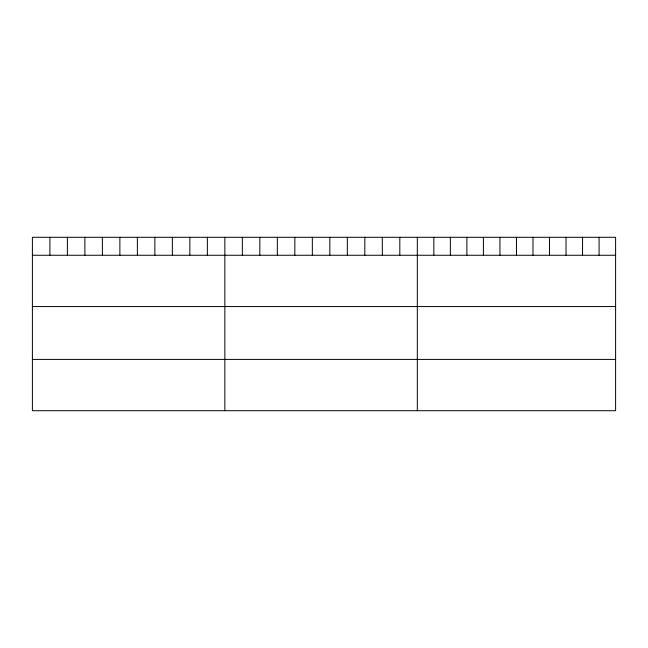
<?xml version="1.0" encoding="UTF-8"?>
<svg xmlns="http://www.w3.org/2000/svg" width="648" height="648" viewBox="0 0 648 648"><rect width="100%" height="100%" fill="white"/><g stroke="black" fill="none" stroke-linecap="round" stroke-linejoin="round"><path stroke-width="0.97" d="M615.6 255.263L615.6 410.702L32.4 410.702L32.4 237.298L615.6 237.298L615.6 255.263L32.4 255.263M32.4 306.561L615.6 306.561M32.4 359.405L615.6 359.405M599.076 237.298L599.076 255.263M582.552 237.298L582.552 255.263M566.028 237.298L566.028 255.263M549.504 237.298L549.504 255.263M532.98 237.298L532.98 255.263M516.456 237.298L516.456 255.263M499.932 237.298L499.932 255.263M483.408 237.298L483.408 255.263M466.884 237.298L466.884 255.263M450.36 237.298L450.36 255.263M433.836 237.298L433.836 255.263M417.312 237.298L417.312 410.702M399.816 237.298L399.816 255.263M382.32 237.298L382.32 255.263M364.824 237.298L364.824 255.263M347.328 237.298L347.328 255.263M329.832 237.298L329.832 255.263M312.336 237.298L312.336 255.263M294.84 237.298L294.84 255.263M277.344 237.298L277.344 255.263M259.848 237.298L259.848 255.263M242.352 237.298L242.352 255.263M224.856 237.298L224.856 410.702M207.36 237.298L207.36 255.263M189.864 237.298L189.864 255.263M172.368 237.298L172.368 255.263M154.872 237.298L154.872 255.263M137.376 237.298L137.376 255.263M119.88 237.298L119.88 255.263M102.384 237.298L102.384 255.263M84.888 237.298L84.888 255.263M67.392 237.298L67.392 255.263M49.896 237.298L49.896 255.263"/></g></svg>
